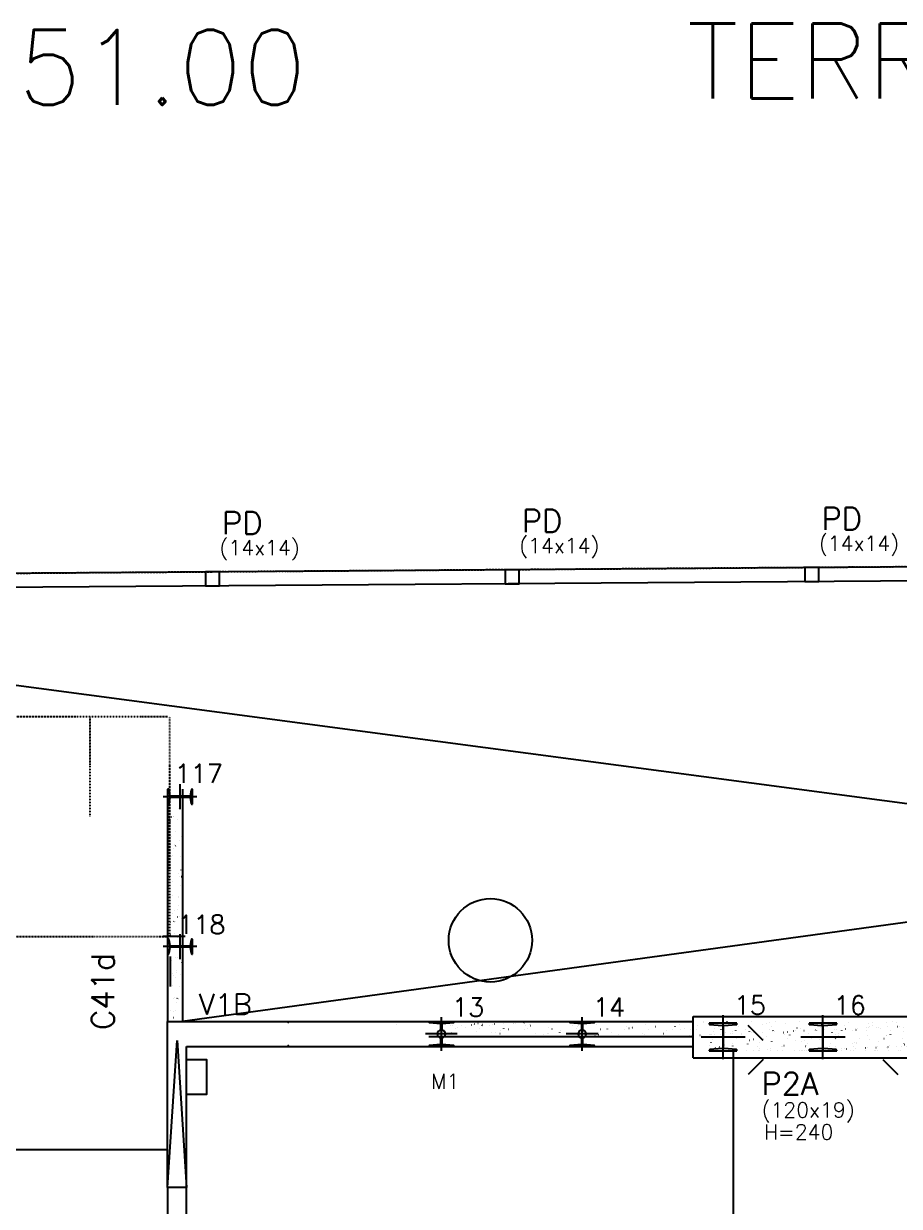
# Model space of a CAD drawing. Extents: x -40810 to 33675, y -2018 to 21213.
# Drawn here: x -5429 to -4552, y 12571 to 13755 of the extents above; entities that cross this region are included whole.
import ezdxf

# ---------------------------------------------------------------- set-up
doc = ezdxf.new("R2010")
doc.units = 0
doc.linetypes.add('ESTILO_TQS_0003', pattern=[1.5, 0.5, -0.4, 0.1, -0.5])
doc.layers.get('0').update_dxf_attribs({"color": 1, "lineweight": 9})
for name, color, linetype in [('1', 5, 'Continuous'), ('12', 3, 'Continuous'), ('19', 5, 'Continuous'), ('204', 7, 'ESTILO_TQS_0003'), ('24', 5, 'ESTILO_TQS_0003'), ('242', 3, 'Continuous'), ('3', 2, 'Continuous'), ('32', 4, 'Continuous'), ('4', 2, 'Continuous'), ('42', 7, 'Continuous'), ('49', 20, 'Continuous'), ('51', 6, 'Continuous'), ('52', 21, 'Continuous'), ('6', 6, 'Continuous'), ('64', 43, 'Continuous'), ('8', 5, 'Continuous'), ('9', 3, 'Continuous'), ('STEPHANIE', 6, 'Continuous')]:
    doc.layers.add(name, color=color, linetype=linetype)
doc.styles.get("Standard").update_dxf_attribs({"font": 'romans.shx', "width": 0.8})

# ---------------------------------------------------------------- blocks, each defined once
blk = doc.blocks.new('_H9EFD498501-006')
for p, q in [((2133.226661, 4541.264262), (2133.226661, 4541.264262)), ((2133.226661, 4541.264262), (2133.226661, 4541.264262)), ((2133.226661, 4541.264262), (2133.226661, 4541.264262)), ((2138.201181, 4536.128449), (2138.210971, 4536.202808)), ((2138.457224, 4542.42385), (2138.530447, 4542.440083)), ((2145.035389, 4534.877473), (2145.081046, 4534.936975)), ((2147.432387, 4538.001302), (2147.478044, 4538.060804)), ((2150.952494, 4542.944885), (2150.962283, 4543.019243)), ((2151.17627, 4542.880425), (2151.221927, 4542.939927)), ((2159.681438, 4534.238587), (2159.75466, 4534.25482)), ((2162.215808, 4538.458848), (2162.225597, 4538.533207)), ((2169.153206, 4534.682735), (2169.198863, 4534.742236)), ((2172.861434, 4537.160522), (2172.934656, 4537.176755)), ((2175.40823, 4542.83444), (2175.453887, 4542.893942)), ((2186.127645, 4540.008485), (2186.137435, 4540.082843)), ((2190.068651, 4540.97527), (2190.141873, 4540.991503)), ((2193.385166, 4534.63675), (2193.430823, 4534.696251)), ((2193.729761, 4541.786919), (2193.802984, 4541.803151)), ((2195.782164, 4537.760578), (2195.827821, 4537.82008)), ((2197.214749, 4534.183998), (2197.224538, 4534.258356)), ((2199.526047, 4542.639701), (2199.571704, 4542.699203)), ((2209.966061, 4541.000433), (2209.975851, 4541.074792)), ((2217.502982, 4534.442011), (2217.54864, 4534.501512)), ((2221.229375, 4536.514397), (2221.239165, 4536.588755)), ((2223.758006, 4542.593716), (2223.803663, 4542.653218)), ((2224.472861, 4535.711942), (2224.546083, 4535.728175)), ((2238.122461, 4534.494045), (2238.19739, 4534.497316)), ((2239.995676, 4534.575831), (2240.070605, 4534.579102)), ((2241.680078, 4539.52669), (2241.7533, 4539.542923)), ((2241.734942, 4534.396026), (2241.780599, 4534.455527)), ((2244.13194, 4537.519855), (2244.177597, 4537.579356)), ((2245.141213, 4538.064033), (2245.151002, 4538.138392)), ((2245.341188, 4540.338339), (2245.41441, 4540.354572)), ((2247.875823, 4542.398978), (2247.92148, 4542.458479)), ((2248.837253, 4534.961862), (2248.912182, 4534.965134)), ((2258.952616, 4535.403509), (2259.027545, 4535.40678)), ((2260.825832, 4535.485295), (2260.90076, 4535.488567)), ((2265.852759, 4534.201287), (2265.898416, 4534.260788)), ((2268.979629, 4539.055982), (2268.989418, 4539.13034)), ((2269.667409, 4535.871327), (2269.742337, 4535.874598)), ((2272.107783, 4542.352993), (2272.15344, 4542.412494)), ((2276.084288, 4534.263362), (2276.15751, 4534.279595)), ((2279.782772, 4536.312973), (2279.8577, 4536.316244)), ((2280.242943, 4534.569946), (2280.252732, 4534.644304)), ((2281.655987, 4536.394759), (2281.730916, 4536.398031)), ((2290.084719, 4534.155302), (2290.130376, 4534.214803)), ((2290.497564, 4536.780791), (2290.572493, 4536.784062)), ((2292.481717, 4537.279131), (2292.527374, 4537.338632)), ((2292.994255, 4541.386381), (2293.004045, 4541.460739)), ((2293.291505, 4538.07811), (2293.364727, 4538.094343)), ((2296.225599, 4542.158254), (2296.271257, 4542.217755)), ((2296.952615, 4538.889759), (2297.025837, 4538.905992)), ((2300.612927, 4537.222437), (2300.687856, 4537.225709)), ((2302.486143, 4537.304224), (2302.561071, 4537.307495)), ((2304.15478, 4536.119582), (2304.16457, 4536.19394)), ((2310.132611, 4541.811694), (2310.205834, 4541.827927)), ((2311.327719, 4537.690255), (2311.402648, 4537.693527)), ((2316.906093, 4542.936017), (2316.915882, 4543.010376)), ((2320.457559, 4542.112269), (2320.503216, 4542.17177)), ((2321.443083, 4538.131901), (2321.518011, 4538.135173)), ((2323.316298, 4538.213688), (2323.391227, 4538.216959)), ((2327.993196, 4537.111531), (2328.002986, 4537.185889)), ((2332.157875, 4538.599719), (2332.232803, 4538.602991)), ((2340.831493, 4537.038407), (2340.87715, 4537.097908)), ((2342.273238, 4539.041366), (2342.348167, 4539.044637)), ((2344.146454, 4539.123152), (2344.221382, 4539.126423)), ((2344.575376, 4541.91753), (2344.621033, 4541.977032)), ((2344.902932, 4536.629531), (2344.976154, 4536.645764)), ((2348.564042, 4537.441179), (2348.637264, 4537.457412)), ((2352.007823, 4539.44193), (2352.017612, 4539.516288)), ((2352.98803, 4539.509184), (2353.062959, 4539.512455)), ((2133.226661, 4529.914195), (2133.226661, 4529.914195)), ((2133.226661, 4529.914195), (2133.226661, 4529.914195)), ((2133.226661, 4529.914195), (2133.226661, 4529.914195)), ((2133.226661, 4528.373704), (2133.226661, 4528.373704)), ((2133.226661, 4528.373704), (2133.226661, 4528.373704)), ((2133.971684, 4529.946723), (2134.046613, 4529.949995)), ((2135.844899, 4530.02851), (2135.919828, 4530.031781)), ((2136.713183, 4524.825978), (2136.722972, 4524.900336)), ((2138.780365, 4526.725768), (2138.826023, 4526.785269)), ((2138.813111, 4529.61219), (2138.886333, 4529.628423)), ((2144.686476, 4530.414541), (2144.761405, 4530.417813)), ((2149.464495, 4531.642413), (2149.474285, 4531.716772)), ((2154.801839, 4530.856188), (2154.876768, 4530.859459)), ((2156.020328, 4533.426938), (2156.09355, 4533.443171)), ((2156.675055, 4530.937974), (2156.749983, 4530.941245)), ((2160.62502, 4526.375614), (2160.63481, 4526.449973)), ((2163.012325, 4526.679783), (2163.057982, 4526.739284)), ((2165.409323, 4529.803611), (2165.45498, 4529.863113)), ((2165.516631, 4531.324006), (2165.59156, 4531.327277)), ((2173.376333, 4533.192049), (2173.386122, 4533.266408)), ((2173.583432, 4524.430027), (2173.656654, 4524.44626)), ((2175.631995, 4531.765652), (2175.706923, 4531.768923)), ((2177.244542, 4525.241676), (2177.317764, 4525.257909)), ((2177.50521, 4531.847438), (2177.580139, 4531.85071)), ((2184.463436, 4527.367563), (2184.473226, 4527.441921)), ((2186.346787, 4532.23347), (2186.421716, 4532.236741)), ((2187.130142, 4526.485044), (2187.175799, 4526.544545)), ((2190.424538, 4528.16361), (2190.49776, 4528.179843)), ((2195.72675, 4522.881527), (2195.73654, 4522.955885)), ((2196.46215, 4532.675116), (2196.537079, 4532.678388)), ((2198.335366, 4532.756902), (2198.410294, 4532.760174)), ((2207.176942, 4533.142934), (2207.251871, 4533.146205)), ((2207.631755, 4531.978359), (2207.704977, 4531.994592)), ((2208.478063, 4529.697962), (2208.487852, 4529.77232)), ((2211.292865, 4532.790007), (2211.366087, 4532.80624)), ((2211.362102, 4526.439059), (2211.407759, 4526.49856)), ((2213.7591, 4529.562888), (2213.804757, 4529.622389)), ((2217.292306, 4533.58458), (2217.367234, 4533.587852)), ((2219.165521, 4533.666367), (2219.24045, 4533.669638)), ((2219.638587, 4524.431163), (2219.648377, 4524.505521)), ((2225.194859, 4522.981447), (2225.268081, 4522.99768)), ((2228.007098, 4534.052398), (2228.082026, 4534.05567)), ((2228.855969, 4523.793096), (2228.929191, 4523.809329)), ((2232.3899, 4531.247598), (2232.39969, 4531.321957)), ((2235.479918, 4526.24432), (2235.525575, 4526.303822)), ((2242.035965, 4526.715031), (2242.109187, 4526.731264)), ((2243.477004, 4525.423111), (2243.486793, 4525.49747)), ((2256.228316, 4532.239547), (2256.238106, 4532.313905)), ((2259.243182, 4530.529779), (2259.316404, 4530.546012)), ((2259.711878, 4526.198335), (2259.757535, 4526.257837)), ((2262.108876, 4529.322164), (2262.154533, 4529.381665)), ((2262.904292, 4531.341427), (2262.977514, 4531.35766)), ((2267.49163, 4527.753511), (2267.50142, 4527.827869)), ((2278.652155, 4522.486712), (2278.661944, 4522.56107)), ((2280.467396, 4522.344516), (2280.540618, 4522.360749)), ((2283.829695, 4526.003596), (2283.875352, 4526.063098)), ((2291.403467, 4529.303147), (2291.413257, 4529.377505)), ((2293.647392, 4525.266451), (2293.720614, 4525.282684)), ((2302.490571, 4523.47866), (2302.500361, 4523.553019)), ((2308.061654, 4525.957611), (2308.107312, 4526.017113)), ((2310.458653, 4529.08144), (2310.50431, 4529.140942)), ((2310.854609, 4529.081199), (2310.927831, 4529.097432)), ((2314.202535, 4533.960563), (2314.248192, 4534.020065)), ((2314.515719, 4529.892848), (2314.588941, 4529.909081)), ((2315.241884, 4530.295095), (2315.251673, 4530.369454)), ((2326.505198, 4525.809059), (2326.514987, 4525.883418)), ((2327.695715, 4532.814782), (2327.768937, 4532.831015)), ((2332.179471, 4525.762873), (2332.225128, 4525.822374)), ((2338.434495, 4533.914578), (2338.480152, 4533.97408)), ((2339.25651, 4532.625495), (2339.2663, 4532.699853)), ((2345.258819, 4523.817871), (2345.332041, 4523.834104)), ((2350.417035, 4527.358696), (2350.426824, 4527.433054)), ((2356.411431, 4525.716888), (2356.457088, 4525.776389)), ((2358.808429, 4528.840716), (2358.854086, 4528.900218)), ((2133.226661, 4519.488039), (2133.226661, 4519.488039)), ((2133.226661, 4519.488039), (2133.226661, 4519.488039)), ((2133.226661, 4519.488039), (2133.226661, 4519.488039)), ((2133.226661, 4515.483146), (2133.226661, 4515.483146)), ((2133.226661, 4515.483146), (2133.226661, 4515.483146)), ((2133.226661, 4515.483146), (2133.226661, 4515.483146)), ((2135.036483, 4521.846645), (2135.08214, 4521.906146)), ((2135.253919, 4513.741768), (2135.253919, 4513.741768)), ((2135.253919, 4513.741768), (2135.253919, 4513.741768)), ((2135.253919, 4513.741768), (2135.253919, 4513.741768)), ((2139.535109, 4516.881696), (2139.608331, 4516.897929)), ((2143.196219, 4517.693344), (2143.269441, 4517.709577)), ((2147.107831, 4513.741768), (2147.107831, 4513.741768)), ((2147.107831, 4513.741768), (2147.107831, 4513.741768)), ((2147.873707, 4519.559179), (2147.883497, 4519.633537)), ((2153.084637, 4513.741768), (2153.084637, 4513.741768)), ((2156.376215, 4520.615279), (2156.449437, 4520.631512)), ((2156.757301, 4518.528077), (2156.802958, 4518.587579)), ((2158.961743, 4513.741768), (2158.970601, 4513.809051)), ((2158.961743, 4513.741768), (2158.961743, 4513.741768)), ((2170.815655, 4513.741768), (2170.815655, 4513.741768)), ((2171.712124, 4520.551127), (2171.721913, 4520.625486)), ((2177.351882, 4513.741768), (2177.351882, 4513.741768)), ((2177.351882, 4513.741768), (2177.351882, 4513.741768)), ((2180.989261, 4518.482092), (2181.034918, 4518.541594)), ((2182.669566, 4513.741768), (2182.669566, 4513.741768)), ((2182.669566, 4513.741768), (2182.669566, 4513.741768)), ((2182.669566, 4513.741768), (2182.669566, 4513.741768)), ((2182.975438, 4516.065091), (2182.985227, 4516.13945)), ((2183.386259, 4521.605921), (2183.431916, 4521.665422)), ((2183.517359, 4513.741768), (2183.517359, 4513.741768)), ((2183.517359, 4513.741768), (2183.517359, 4513.741768)), ((2183.517359, 4513.741768), (2183.517359, 4513.741768)), ((2191.146535, 4515.433116), (2191.219758, 4515.449349)), ((2194.523478, 4513.741768), (2194.523478, 4513.741768)), ((2194.523478, 4513.741768), (2194.523478, 4513.741768)), ((2194.523478, 4513.741768), (2194.523478, 4513.741768)), ((2194.807645, 4516.244764), (2194.880868, 4516.260997)), ((2201.619128, 4513.741768), (2201.619128, 4513.741768)), ((2205.107078, 4518.287353), (2205.152735, 4518.346855)), ((2206.37739, 4513.741768), (2206.37739, 4513.741768)), ((2206.37739, 4513.741768), (2206.37739, 4513.741768)), ((2206.887275, 4517.614728), (2206.897064, 4517.689086)), ((2207.987642, 4519.166699), (2208.060864, 4519.182932)), ((2218.231302, 4513.741768), (2218.231302, 4513.741768)), ((2218.231302, 4513.741768), (2218.231302, 4513.741768)), ((2223.277576, 4513.741768), (2223.277576, 4513.741768)), ((2223.277576, 4513.741768), (2223.277576, 4513.741768)), ((2223.277576, 4513.741768), (2223.277576, 4513.741768)), ((2225.886373, 4513.741768), (2225.886373, 4513.741768)), ((2225.886373, 4513.741768), (2225.886373, 4513.741768)), ((2226.834645, 4513.897073), (2226.909573, 4513.900345)), ((2228.70786, 4513.978859), (2228.782789, 4513.982131)), ((2229.339037, 4518.241368), (2229.384695, 4518.30087)), ((2230.085214, 4513.741768), (2230.085214, 4513.741768)), ((2230.725691, 4518.606676), (2230.735481, 4518.681035)), ((2231.736036, 4521.365197), (2231.781693, 4521.424699)), ((2237.549437, 4514.364891), (2237.624366, 4514.368163)), ((2241.662908, 4513.741768), (2241.662908, 4513.741768)), ((2241.662908, 4513.741768), (2241.662908, 4513.741768)), ((2241.662908, 4513.741768), (2241.662908, 4513.741768)), ((2241.939126, 4513.741768), (2241.939126, 4513.741768)), ((2241.939126, 4513.741768), (2241.939126, 4513.741768)), ((2241.939126, 4513.741768), (2241.939126, 4513.741768)), ((2241.989005, 4514.12064), (2241.998795, 4514.194998)), ((2242.757962, 4513.984536), (2242.831185, 4514.000769)), ((2246.419072, 4514.796185), (2246.492295, 4514.812417)), ((2247.6648, 4514.806537), (2247.739729, 4514.809809)), ((2249.538016, 4514.888324), (2249.612944, 4514.891595)), ((2250.153618, 4513.741768), (2250.153618, 4513.741768)), ((2253.456854, 4518.04663), (2253.502511, 4518.106131)), ((2253.793038, 4513.741768), (2253.793038, 4513.741768)), ((2253.793038, 4513.741768), (2253.793038, 4513.741768)), ((2253.793038, 4513.741768), (2253.793038, 4513.741768)), ((2254.740318, 4520.937075), (2254.750107, 4521.011434)), ((2258.379592, 4515.274355), (2258.454521, 4515.277627)), ((2259.599069, 4517.718119), (2259.672291, 4517.734352)), ((2265.646949, 4513.741768), (2265.646949, 4513.741768)), ((2265.646949, 4513.741768), (2265.646949, 4513.741768)), ((2265.900842, 4515.670276), (2265.910632, 4515.744635)), ((2268.494956, 4515.716002), (2268.569884, 4515.719273)), ((2270.368171, 4515.797788), (2270.4431, 4515.801059)), ((2274.420863, 4513.741768), (2274.420863, 4513.741768)), ((2274.420863, 4513.741768), (2274.420863, 4513.741768)), ((2276.806286, 4521.532867), (2276.879508, 4521.5491)), ((2277.500861, 4513.741768), (2277.500861, 4513.741768)), ((2277.500861, 4513.741768), (2277.500861, 4513.741768)), ((2277.688814, 4518.000645), (2277.734471, 4518.060146)), ((2279.209748, 4516.18382), (2279.284676, 4516.187091)), ((2280.085812, 4521.124473), (2280.131469, 4521.183975)), ((2289.325111, 4516.625466), (2289.40004, 4516.628737)), ((2289.354773, 4513.741768), (2289.354773, 4513.741768)), ((2289.739259, 4516.662225), (2289.749048, 4516.736583)), ((2291.198326, 4516.707252), (2291.273255, 4516.710524)), ((2298.688108, 4513.741768), (2298.688108, 4513.741768)), ((2299.808456, 4513.741768), (2299.808456, 4513.741768)), ((2299.808456, 4513.741768), (2299.808456, 4513.741768)), ((2300.039903, 4517.093284), (2300.114832, 4517.096555)), ((2301.208685, 4513.741768), (2301.208685, 4513.741768)), ((2301.806631, 4517.805906), (2301.852288, 4517.865407)), ((2310.155266, 4517.53493), (2310.230195, 4517.538201)), ((2311.210495, 4516.269539), (2311.283718, 4516.285772)), ((2312.028482, 4517.616716), (2312.10341, 4517.619988)), ((2313.062597, 4513.741768), (2313.062597, 4513.741768)), ((2313.062597, 4513.741768), (2313.062597, 4513.741768)), ((2313.062597, 4513.741768), (2313.062597, 4513.741768)), ((2313.753885, 4518.992624), (2313.763675, 4519.066982)), ((2320.870059, 4518.002748), (2320.944987, 4518.006019)), ((2322.955353, 4513.741768), (2322.955353, 4513.741768)), ((2322.955353, 4513.741768), (2322.955353, 4513.741768)), ((2324.916509, 4513.741768), (2324.924199, 4513.800183)), ((2324.916509, 4513.741768), (2324.916509, 4513.741768)), ((2324.916509, 4513.741768), (2324.916509, 4513.741768)), ((2326.03859, 4517.759921), (2326.084247, 4517.819422)), ((2328.417713, 4520.084288), (2328.490935, 4520.100521)), ((2328.435588, 4520.88375), (2328.481246, 4520.943251)), ((2330.985422, 4518.444394), (2331.06035, 4518.447666)), ((2332.078823, 4520.895936), (2332.152045, 4520.912169)), ((2332.858637, 4518.526181), (2332.933566, 4518.529452)), ((2336.770421, 4513.741768), (2336.770421, 4513.741768)), ((2336.770421, 4513.741768), (2336.770421, 4513.741768)), ((2337.665722, 4520.54226), (2337.675512, 4520.616619)), ((2341.700214, 4518.912212), (2341.775143, 4518.915484)), ((2347.222599, 4513.741768), (2347.222599, 4513.741768)), ((2348.624332, 4513.741768), (2348.624332, 4513.741768)), ((2348.752826, 4514.717774), (2348.762615, 4514.792132)), ((2350.156407, 4517.565182), (2350.202064, 4517.624684)), ((2351.815577, 4519.353858), (2351.890506, 4519.35713)), ((2353.688793, 4519.435645), (2353.763721, 4519.438916)), ((2357.954004, 4513.741768), (2357.954004, 4513.741768)), ((2357.954004, 4513.741768), (2357.954004, 4513.741768)), ((2360.478244, 4513.741768), (2360.478244, 4513.741768))]:
    blk.add_line(p, q)
blk = doc.blocks.new('_H285E6FE298-000')
for p, q in [((1865.393523, 4538.324482), (1865.393523, 4538.324482)), ((1865.393523, 4538.324482), (1865.393523, 4538.324482)), ((1865.393523, 4538.324482), (1865.393523, 4538.324482)), ((1865.393523, 4534.85475), (1865.393523, 4534.85475)), ((1865.393523, 4534.85475), (1865.393523, 4534.85475)), ((1865.557183, 4536.097871), (1865.566972, 4536.172229)), ((1874.46748, 4538.72066), (1874.542408, 4538.723931)), ((1876.340695, 4538.802446), (1876.415624, 4538.805718)), ((1878.308495, 4542.914306), (1878.318285, 4542.988664)), ((1879.054547, 4536.127077), (1879.100204, 4536.186579)), ((1880.755976, 4536.855089), (1880.829198, 4536.871322)), ((1885.182272, 4539.188478), (1885.2572, 4539.191749)), ((1889.395599, 4537.089819), (1889.405389, 4537.164178)), ((1895.297635, 4539.630124), (1895.372564, 4539.633395)), ((1897.17085, 4539.71191), (1897.245779, 4539.715182)), ((1897.963193, 4540.669837), (1898.036415, 4540.68607)), ((1901.624303, 4541.481486), (1901.697526, 4541.497719)), ((1903.286507, 4536.081092), (1903.332164, 4536.140594)), ((1905.683505, 4539.204921), (1905.729162, 4539.264422)), ((1906.012427, 4540.097942), (1906.087356, 4540.101213)), ((1913.410226, 4539.420218), (1913.420015, 4539.494577)), ((1916.12779, 4540.539588), (1916.202719, 4540.54286)), ((1918.001006, 4540.621375), (1918.075935, 4540.624646)), ((1924.57075, 4534.153419), (1924.58054, 4534.227778)), ((1926.842583, 4541.007406), (1926.917511, 4541.010678)), ((1927.404324, 4535.886353), (1927.449981, 4535.945855)), ((1932.367403, 4535.406509), (1932.440625, 4535.422742)), ((1936.957946, 4541.449052), (1937.032875, 4541.452324)), ((1937.322063, 4540.969855), (1937.331852, 4541.044213)), ((1938.831161, 4541.530839), (1938.90609, 4541.53411)), ((1947.672738, 4541.91687), (1947.747667, 4541.920142)), ((1948.409167, 4535.145368), (1948.418956, 4535.219726)), ((1949.57462, 4539.221258), (1949.647842, 4539.237491)), ((1951.636283, 4535.840368), (1951.68194, 4535.89987)), ((1953.23573, 4540.032906), (1953.308952, 4540.049139)), ((1954.033281, 4538.964197), (1954.078939, 4539.023699)), ((1957.788101, 4542.358517), (1957.86303, 4542.361788)), ((1959.661317, 4542.440303), (1959.736245, 4542.443575)), ((1961.160479, 4541.961803), (1961.170269, 4542.036162)), ((1966.415726, 4542.954841), (1966.488949, 4542.971074)), ((1968.502894, 4542.826335), (1968.577822, 4542.829606)), ((1972.423793, 4537.475767), (1972.433583, 4537.550125)), ((1975.7541, 4535.64563), (1975.799757, 4535.705131)), ((1996.33563, 4539.025403), (1996.34542, 4539.099762)), ((1999.98606, 4535.599645), (2000.031717, 4535.659146)), ((2001.186047, 4537.772678), (2001.259269, 4537.788911)), ((2002.383058, 4538.723473), (2002.428715, 4538.782975)), ((2004.847157, 4538.584326), (2004.920379, 4538.600559)), ((2018.027153, 4541.506261), (2018.100376, 4541.522494)), ((2020.174047, 4540.017352), (2020.183836, 4540.09171)), ((2024.103877, 4535.404906), (2024.149534, 4535.464407)), ((2031.437361, 4535.531316), (2031.44715, 4535.605674)), ((2044.188673, 4542.347751), (2044.198463, 4542.422109)), ((2048.335836, 4535.358921), (2048.381493, 4535.418422)), ((2050.732834, 4538.48275), (2050.778491, 4538.542251)), ((2052.797474, 4536.324098), (2052.870696, 4536.340331)), ((2055.349198, 4537.080952), (2055.358987, 4537.15531)), ((2056.458584, 4537.135747), (2056.531806, 4537.15198)), ((2069.63858, 4540.057681), (2069.711802, 4540.073914)), ((2072.453653, 4535.164182), (2072.49931, 4535.223684)), ((2079.187614, 4538.072901), (2079.197403, 4538.147259)), ((2096.685613, 4535.118197), (2096.73127, 4535.177699)), ((2099.082611, 4538.242026), (2099.128268, 4538.301527)), ((2103.202241, 4540.4033), (2103.21203, 4540.477658)), ((2104.408901, 4534.875518), (2104.482123, 4534.891751)), ((2108.070011, 4535.687167), (2108.143233, 4535.7034)), ((2114.362765, 4535.136501), (2114.372555, 4535.210859)), ((2120.80343, 4534.923458), (2120.849087, 4534.98296)), ((2121.250007, 4538.609102), (2121.323229, 4538.625335)), ((2127.058453, 4543.075164), (2127.06659, 4543.085768)), ((2127.114078, 4541.952936), (2127.123867, 4542.027294)), ((2138.201181, 4536.128449), (2138.210971, 4536.202808)), ((2138.457224, 4542.42385), (2138.530447, 4542.440083)), ((1865.393523, 4533.449315), (1865.393523, 4533.449315)), ((1867.57598, 4533.933154), (1867.649202, 4533.949387)), ((1872.884234, 4528.085768), (1872.884234, 4528.085768)), ((1872.884234, 4528.085768), (1872.884234, 4528.085768)), ((1872.913666, 4528.124125), (1872.959323, 4528.183627)), ((1875.310664, 4531.247954), (1875.356322, 4531.307456)), ((1876.356281, 4528.085768), (1876.356281, 4528.085768)), ((1876.644287, 4530.273384), (1876.654076, 4530.347742)), ((1888.210193, 4528.085768), (1888.210193, 4528.085768)), ((1897.151479, 4528.085768), (1897.151479, 4528.085768)), ((1897.151479, 4528.085768), (1897.151479, 4528.085768)), ((1899.345672, 4528.085768), (1899.345672, 4528.085768)), ((1899.345672, 4528.085768), (1899.345672, 4528.085768)), ((1899.345672, 4528.085768), (1899.345672, 4528.085768)), ((1900.064105, 4528.085768), (1900.064105, 4528.085768)), ((1900.064105, 4528.085768), (1900.064105, 4528.085768)), ((1900.064105, 4528.085768), (1900.064105, 4528.085768)), ((1900.658913, 4532.603783), (1900.668703, 4532.678141)), ((1911.918017, 4528.085768), (1911.918017, 4528.085768)), ((1911.918017, 4528.085768), (1911.918017, 4528.085768)), ((1911.918017, 4528.085768), (1911.918017, 4528.085768)), ((1915.526297, 4531.672926), (1915.599519, 4531.689159)), ((1919.187407, 4532.484575), (1919.260629, 4532.500808)), ((1921.418724, 4528.085768), (1921.418724, 4528.085768)), ((1921.418724, 4528.085768), (1921.418724, 4528.085768)), ((1921.418724, 4528.085768), (1921.418724, 4528.085768)), ((1923.660441, 4531.00723), (1923.706098, 4531.066732)), ((1923.771929, 4528.085768), (1923.771929, 4528.085768)), ((1923.771929, 4528.085768), (1923.771929, 4528.085768)), ((1935.625841, 4528.085768), (1935.625841, 4528.085768)), ((1935.657854, 4528.328933), (1935.667643, 4528.403291)), ((1945.685969, 4528.085768), (1945.685969, 4528.085768)), ((1945.685969, 4528.085768), (1945.685969, 4528.085768)), ((1947.479753, 4528.085768), (1947.479753, 4528.085768)), ((1957.49122, 4528.085768), (1957.49122, 4528.085768)), ((1957.49122, 4528.085768), (1957.49122, 4528.085768)), ((1957.49122, 4528.085768), (1957.49122, 4528.085768)), ((1959.333664, 4528.085768), (1959.333664, 4528.085768)), ((1959.333664, 4528.085768), (1959.333664, 4528.085768)), ((1959.333664, 4528.085768), (1959.333664, 4528.085768)), ((1959.672481, 4530.659332), (1959.68227, 4530.73369)), ((1967.137724, 4530.224346), (1967.210946, 4530.240579)), ((1969.953214, 4528.085768), (1969.953214, 4528.085768)), ((1969.953214, 4528.085768), (1969.953214, 4528.085768)), ((1969.953214, 4528.085768), (1969.953214, 4528.085768)), ((1970.798834, 4531.035995), (1970.872056, 4531.052228)), ((1971.187576, 4528.085768), (1971.187576, 4528.085768)), ((1971.187576, 4528.085768), (1971.187576, 4528.085768)), ((1971.187576, 4528.085768), (1971.187576, 4528.085768)), ((1972.010217, 4530.766507), (1972.055874, 4530.826008)), ((1983.041488, 4528.085768), (1983.041488, 4528.085768)), ((1983.041488, 4528.085768), (1983.041488, 4528.085768)), ((1983.584318, 4532.208968), (1983.594107, 4532.283326)), ((1983.97883, 4533.95793), (1984.052052, 4533.974163)), ((1994.220459, 4528.085768), (1994.220459, 4528.085768)), ((1994.220459, 4528.085768), (1994.220459, 4528.085768)), ((1994.8954, 4528.085768), (1994.8954, 4528.085768)), ((1994.8954, 4528.085768), (1994.8954, 4528.085768)), ((2006.749312, 4528.085768), (2006.749312, 4528.085768)), ((2007.422734, 4533.200917), (2007.432523, 4533.275275)), ((2015.636768, 4528.085768), (2015.636768, 4528.085768)), ((2015.636768, 4528.085768), (2015.636768, 4528.085768)), ((2015.636768, 4528.085768), (2015.636768, 4528.085768)), ((2018.487705, 4528.085768), (2018.487705, 4528.085768)), ((2018.487705, 4528.085768), (2018.487705, 4528.085768)), ((2018.487705, 4528.085768), (2018.487705, 4528.085768)), ((2018.603224, 4528.085768), (2018.603224, 4528.085768)), ((2018.603224, 4528.085768), (2018.603224, 4528.085768)), ((2018.603224, 4528.085768), (2018.603224, 4528.085768)), ((2018.686048, 4528.71488), (2018.695837, 4528.789239)), ((2018.749151, 4528.775766), (2018.822373, 4528.791999)), ((2020.359994, 4530.525783), (2020.405651, 4530.585284)), ((2022.410261, 4529.587415), (2022.483483, 4529.603648)), ((2030.457136, 4528.085768), (2030.457136, 4528.085768)), ((2030.457136, 4528.085768), (2030.457136, 4528.085768)), ((2030.457136, 4528.085768), (2030.457136, 4528.085768)), ((2035.590257, 4532.50935), (2035.663479, 4532.525583)), ((2042.311047, 4528.085768), (2042.311047, 4528.085768)), ((2042.311047, 4528.085768), (2042.311047, 4528.085768)), ((2042.597885, 4530.264517), (2042.607675, 4530.338875)), ((2042.75495, 4528.085768), (2042.75495, 4528.085768)), ((2042.75495, 4528.085768), (2042.75495, 4528.085768)), ((2054.164959, 4528.085768), (2054.164959, 4528.085768)), ((2054.164959, 4528.085768), (2054.164959, 4528.085768)), ((2066.018871, 4528.085768), (2066.018871, 4528.085768)), ((2066.436301, 4531.256465), (2066.446091, 4531.330824)), ((2067.022195, 4528.085768), (2067.022195, 4528.085768)), ((2067.022195, 4528.085768), (2067.022195, 4528.085768)), ((2067.022195, 4528.085768), (2067.022195, 4528.085768)), ((2068.70977, 4530.285059), (2068.755427, 4530.344561)), ((2073.782316, 4528.085768), (2073.782316, 4528.085768)), ((2074.021688, 4528.138835), (2074.09491, 4528.155068)), ((2077.872783, 4528.085768), (2077.872783, 4528.085768)), ((2087.201684, 4531.06077), (2087.274906, 4531.077003)), ((2089.726695, 4528.085768), (2089.726695, 4528.085768)), ((2089.726695, 4528.085768), (2089.726695, 4528.085768)), ((2089.726695, 4528.085768), (2089.726695, 4528.085768)), ((2090.450928, 4533.586864), (2090.460717, 4533.661223)), ((2091.28944, 4528.085768), (2091.28944, 4528.085768)), ((2091.28944, 4528.085768), (2091.28944, 4528.085768)), ((2091.348796, 4528.085768), (2091.348796, 4528.085768)), ((2091.348796, 4528.085768), (2091.348796, 4528.085768)), ((2091.348796, 4528.085768), (2091.348796, 4528.085768)), ((2092.311373, 4528.127795), (2092.386302, 4528.131066)), ((2094.184588, 4528.209581), (2094.259517, 4528.212853)), ((2101.580607, 4528.085768), (2101.580607, 4528.085768)), ((2101.580607, 4528.085768), (2101.580607, 4528.085768)), ((2101.611453, 4528.320065), (2101.621242, 4528.394424)), ((2103.026165, 4528.595613), (2103.101094, 4528.598884)), ((2113.141528, 4529.037259), (2113.216457, 4529.040531)), ((2113.434519, 4528.085768), (2113.434519, 4528.085768)), ((2113.434519, 4528.085768), (2113.434519, 4528.085768)), ((2115.014744, 4529.119045), (2115.089673, 4529.122317)), ((2115.556685, 4528.085768), (2115.556685, 4528.085768)), ((2115.556685, 4528.085768), (2115.556685, 4528.085768)), ((2115.556685, 4528.085768), (2115.556685, 4528.085768)), ((2117.059547, 4530.044335), (2117.105204, 4530.103837)), ((2123.856321, 4529.505077), (2123.931249, 4529.508349)), ((2125.28843, 4528.085768), (2125.28843, 4528.085768)), ((2125.449869, 4529.312014), (2125.459658, 4529.386372)), ((2131.927865, 4528.085768), (2131.927865, 4528.085768)), ((2131.927865, 4528.085768), (2131.927865, 4528.085768)), ((2133.971684, 4529.946723), (2134.046613, 4529.949995)), ((2137.797731, 4533.06394), (2137.797731, 4533.06394))]:
    blk.add_line(p, q)
blk = doc.blocks.new('_HD9AC76DE2E-005')
for p, q in [((1598.880956, 4767.937908), (1598.880956, 4767.937908)), ((1598.880956, 4767.937908), (1598.880956, 4767.937908)), ((1598.880956, 4761.475815), (1598.880956, 4761.475815)), ((1598.880956, 4761.475815), (1598.880956, 4761.475815)), ((1598.947319, 4761.979893), (1598.957108, 4762.054251)), ((1613.705341, 4759.579672), (1613.750998, 4759.639173)), ((1613.719882, 4761.246881), (1613.793104, 4761.263114)), ((1598.880956, 4757.957171), (1598.880956, 4757.957171)), ((1598.880956, 4757.957171), (1598.880956, 4757.957171)), ((1598.880956, 4757.957171), (1598.880956, 4757.957171)), ((1598.880956, 4747.833774), (1598.880956, 4747.833774)), ((1598.880956, 4747.833774), (1598.880956, 4747.833774)), ((1598.880956, 4747.833774), (1598.880956, 4747.833774)), ((1602.860505, 4748.007525), (1602.935434, 4748.010796)), ((1604.733721, 4748.089311), (1604.808649, 4748.092582)), ((1605.053319, 4748.304137), (1605.098976, 4748.363639)), ((1610.034422, 4756.155406), (1610.044212, 4756.229765)), ((1611.308343, 4756.455843), (1611.354, 4756.515344)), ((1613.575297, 4748.475343), (1613.650226, 4748.478614)), ((1598.880956, 4745.066613), (1598.880956, 4745.066613)), ((1598.880956, 4740.260157), (1598.880956, 4740.260157)), ((1598.880956, 4740.260157), (1598.880956, 4740.260157)), ((1598.912438, 4740.301185), (1598.958095, 4740.360687)), ((1600.895772, 4745.513287), (1600.968994, 4745.52952)), ((1601.309436, 4743.425014), (1601.355093, 4743.484516)), ((1608.546424, 4744.852935), (1608.556213, 4744.927293)), ((1598.880956, 4732.176055), (1598.880956, 4732.176055)), ((1598.880956, 4732.176055), (1598.880956, 4732.176055)), ((1598.880956, 4732.176055), (1598.880956, 4732.176055)), ((1598.880956, 4727.729639), (1598.880956, 4727.729639)), ((1598.880956, 4727.729639), (1598.880956, 4727.729639)), ((1602.287481, 4727.878371), (1602.36241, 4727.881643)), ((1606.955636, 4732.769701), (1606.965425, 4732.844059)), ((1610.63435, 4723.951789), (1610.680007, 4724.011291)), ((1612.402844, 4728.320018), (1612.477773, 4728.323289)), ((1598.880956, 4719.285498), (1598.880956, 4719.285498)), ((1601.973656, 4719.971133), (1602.046878, 4719.987366)), ((1604.493469, 4715.948837), (1604.539126, 4716.008339)), ((1605.291427, 4720.128779), (1605.301216, 4720.203137)), ((1606.890467, 4719.072666), (1606.936125, 4719.132168)), ((1598.880956, 4708.634467), (1598.880956, 4708.634467)), ((1598.880956, 4708.634467), (1598.880956, 4708.634467)), ((1598.880956, 4707.625504), (1598.880956, 4707.625504)), ((1598.880956, 4707.625504), (1598.880956, 4707.625504)), ((1598.880956, 4707.625504), (1598.880956, 4707.625504)), ((1598.880956, 4706.39494), (1598.880956, 4706.39494)), ((1598.880956, 4706.39494), (1598.880956, 4706.39494)), ((1598.880956, 4706.39494), (1598.880956, 4706.39494)), ((1601.115028, 4707.723046), (1601.189957, 4707.726318)), ((1602.988244, 4707.804833), (1603.063172, 4707.808104)), ((1603.803428, 4708.826307), (1603.813218, 4708.900666)), ((1611.82982, 4708.190864), (1611.904749, 4708.194136)), ((1598.880956, 4693.504382), (1598.880956, 4693.504382)), ((1598.880956, 4693.504382), (1598.880956, 4693.504382)), ((1598.880956, 4693.504382), (1598.880956, 4693.504382)), ((1599.39043, 4693.61733), (1599.463653, 4693.633563)), ((1602.21264, 4696.743073), (1602.22243, 4696.817431)), ((1603.05154, 4694.428979), (1603.124763, 4694.445212)), ((1610.074501, 4691.596489), (1610.120158, 4691.655991)), ((1610.657367, 4688.035539), (1610.732296, 4688.03881)), ((1612.471499, 4694.720318), (1612.517156, 4694.77982)), ((1612.530583, 4688.117325), (1612.605511, 4688.120597)), ((1613.299744, 4690.918586), (1613.309534, 4690.992945)), ((1598.880956, 4687.52137), (1598.880956, 4687.52137)), ((1598.880956, 4687.52137), (1598.880956, 4687.52137)), ((1598.880956, 4680.613825), (1598.880956, 4680.613825)), ((1598.880956, 4680.613825), (1598.880956, 4680.613825)), ((1598.880956, 4677.008778), (1598.880956, 4677.008778)), ((1598.880956, 4677.008778), (1598.880956, 4677.008778)), ((1598.880956, 4677.008778), (1598.880956, 4677.008778)), ((1599.746317, 4680.805671), (1599.819539, 4680.821904)), ((1600.075594, 4678.565661), (1600.121251, 4678.625162)), ((1600.542004, 4687.593893), (1600.616933, 4687.597164)), ((1600.548431, 4684.102151), (1600.558221, 4684.176509)), ((1603.819477, 4683.444784), (1603.865134, 4683.504285)), ((1611.811745, 4679.616115), (1611.821535, 4679.690473)), ((1598.880956, 4671.436415), (1598.880956, 4671.436415)), ((1598.880956, 4671.436415), (1598.880956, 4671.436415)), ((1598.880956, 4671.436415), (1598.880956, 4671.436415)), ((1598.880956, 4667.723267), (1598.880956, 4667.723267)), ((1598.880956, 4667.723267), (1598.880956, 4667.723267)), ((1598.880956, 4667.723267), (1598.880956, 4667.723267)), ((1598.880956, 4667.417235), (1598.880956, 4667.417235)), ((1598.880956, 4667.417235), (1598.880956, 4667.417235)), ((1598.880956, 4667.417235), (1598.880956, 4667.417235)), ((1599.060433, 4672.79968), (1599.070222, 4672.874038)), ((1599.369551, 4667.438568), (1599.44448, 4667.441839)), ((1600.468315, 4668.075176), (1600.541537, 4668.091409)), ((1601.242767, 4667.520354), (1601.317695, 4667.523625)), ((1604.129425, 4668.886825), (1604.202647, 4668.903057)), ((1610.084343, 4667.906386), (1610.159272, 4667.909657)), ((1610.220957, 4667.532881), (1610.230747, 4667.607239)), ((1598.880956, 4654.832709), (1598.880956, 4654.832709)), ((1598.880956, 4654.832709), (1598.880956, 4654.832709)), ((1600.824201, 4655.263516), (1600.897423, 4655.279749)), ((1605.656626, 4654.213313), (1605.702283, 4654.272814)), ((1608.556749, 4654.891959), (1608.566538, 4654.966317)), ((1609.400508, 4659.092436), (1609.446165, 4659.151937)), ((1598.880956, 4647.3131), (1598.880956, 4647.3131)), ((1598.880956, 4647.3131), (1598.880956, 4647.3131)), ((1598.880956, 4647.3131), (1598.880956, 4647.3131)), ((1598.880956, 4645.383088), (1598.880956, 4645.383088)), ((1598.880956, 4645.383088), (1598.880956, 4645.383088)), ((1598.880956, 4641.942152), (1598.880956, 4641.942152)), ((1598.880956, 4641.942152), (1598.880956, 4641.942152)), ((1598.880956, 4641.942152), (1598.880956, 4641.942152)), ((1601.546199, 4642.533022), (1601.619421, 4642.549255)), ((1603.259627, 4651.089484), (1603.305285, 4651.148986)), ((1605.207309, 4643.34467), (1605.280531, 4643.360903)), ((1607.06875, 4643.589487), (1607.078539, 4643.663846)), ((1608.91189, 4647.75106), (1608.986819, 4647.754332)), ((1610.785106, 4647.832847), (1610.860034, 4647.836118)), ((1598.880956, 4629.051594), (1598.880956, 4629.051594)), ((1598.880956, 4629.051594), (1598.880956, 4629.051594)), ((1601.902085, 4629.721362), (1601.975307, 4629.737595)), ((1605.477962, 4631.506253), (1605.487751, 4631.580611)), ((1611.237657, 4629.860965), (1611.283314, 4629.920466)), ((1598.880956, 4627.208966), (1598.880956, 4627.208966)), ((1599.497289, 4627.235875), (1599.572218, 4627.239147)), ((1602.585635, 4618.58543), (1602.631292, 4618.644932)), ((1602.624083, 4616.990868), (1602.697305, 4617.007101)), ((1603.813753, 4618.865331), (1603.823542, 4618.939689)), ((1606.285193, 4617.802516), (1606.358415, 4617.818749)), ((1608.338866, 4627.621907), (1608.413795, 4627.625178)), ((1608.840659, 4626.737136), (1608.886316, 4626.796638)), ((1598.880956, 4616.161036), (1598.880956, 4616.161036)), ((1598.880956, 4616.161036), (1598.880956, 4616.161036)), ((1598.880956, 4616.161036), (1598.880956, 4616.161036)), ((1598.880956, 4613.757398), (1598.887409, 4613.765809)), ((1598.880956, 4607.104831), (1598.880956, 4607.104831)), ((1598.880956, 4607.104831), (1598.880956, 4607.104831)), ((1598.880956, 4607.104831), (1598.880956, 4607.104831)), ((1602.325754, 4607.56286), (1602.335544, 4607.637218)), ((1607.166413, 4607.466582), (1607.241342, 4607.469853)), ((1609.039629, 4607.548368), (1609.114557, 4607.55164)), ((1598.880956, 4603.270479), (1598.880956, 4603.270479)), ((1598.880956, 4603.270479), (1598.880956, 4603.270479)), ((1600.734966, 4595.479625), (1600.744756, 4595.553984)), ((1602.979969, 4604.179208), (1603.053192, 4604.195441)), ((1608.166666, 4594.233083), (1608.212323, 4594.292584)), ((1613.486279, 4602.296061), (1613.496069, 4602.370419)), ((1598.880956, 4590.379921), (1598.880956, 4590.379921)), ((1598.880956, 4590.379921), (1598.880956, 4590.379921)), ((1598.880956, 4590.379921), (1598.880956, 4590.379921)), ((1598.880956, 4587.000696), (1598.880956, 4587.000696)), ((1598.880956, 4587.000696), (1598.880956, 4587.000696)), ((1598.880956, 4582.131709), (1598.880956, 4582.131709)), ((1598.880956, 4582.131709), (1598.880956, 4582.131709)), ((1599.070758, 4582.838703), (1599.080547, 4582.913062)), ((1602.025785, 4586.230131), (1602.071443, 4586.289632)), ((1603.701967, 4591.448713), (1603.775189, 4591.464946)), ((1604.422784, 4589.353959), (1604.468441, 4589.413461)), ((1606.593389, 4587.337428), (1606.668318, 4587.3407)), ((1607.363077, 4592.260362), (1607.436299, 4592.276595)), ((1611.82207, 4589.655139), (1611.83186, 4589.729497)), ((1598.880956, 4581.397015), (1598.880956, 4581.397015)), ((1598.880956, 4577.489363), (1598.880956, 4577.489363)), ((1598.880956, 4577.489363), (1598.880956, 4577.489363)), ((1604.057854, 4578.637054), (1604.131076, 4578.653287)), ((1610.334072, 4578.352667), (1610.343861, 4578.427026)), ((1613.747698, 4569.880735), (1613.793355, 4569.940236)), ((1598.880956, 4566.896562), (1598.880956, 4566.896562)), ((1598.880956, 4566.896562), (1598.880956, 4566.896562)), ((1598.880956, 4566.896562), (1598.880956, 4566.896562)), ((1598.880956, 4564.598805), (1598.880956, 4564.598805)), ((1598.880956, 4564.598805), (1598.880956, 4564.598805)), ((1598.880956, 4564.598805), (1598.880956, 4564.598805)), ((1604.779851, 4565.906559), (1604.853073, 4565.922792)), ((1605.420936, 4567.182103), (1605.495865, 4567.185375)), ((1607.294152, 4567.26389), (1607.36908, 4567.267161)), ((1607.606817, 4561.877783), (1607.652474, 4561.937284)), ((1608.440961, 4566.718208), (1608.514183, 4566.734441)), ((1608.743284, 4566.269433), (1608.753073, 4566.343791)), ((1610.003815, 4565.001612), (1610.049472, 4565.061113)), ((1598.880956, 4551.708248), (1598.880956, 4551.708248)), ((1598.880956, 4551.708248), (1598.880956, 4551.708248)), ((1598.880956, 4550.506019), (1598.880956, 4550.506019)), ((1598.880956, 4546.792427), (1598.880956, 4546.792427)), ((1598.880956, 4546.792427), (1598.880956, 4546.792427)), ((1601.351793, 4553.726077), (1601.39745, 4553.785579)), ((1604.847912, 4547.05295), (1604.922841, 4547.056221)), ((1605.135738, 4553.0949), (1605.20896, 4553.111133)), ((1607.079075, 4553.628511), (1607.088864, 4553.702869)), ((1605.691096, 4543.085768), (1605.691096, 4543.085768))]:
    blk.add_line(p, q)

msp = doc.modelspace()

# ---------------------------------------------------------------- linework, layer by layer
at = {"layer": '1'}
for p, q in [((-1895.191, 13230.18), (-6679.295, 13195.066)), ((-1895.089, 13216.181), (-6679.295, 13181.066)), ((-5284.753, 12589.613), (-5284.753, 12755.699)), ((-5284.753, 12755.699), (-5023.253, 12755.699)), ((-5265.753, 12589.613), (-5265.753, 12730.699)), ((-5265.753, 12730.699), (-4758.753, 12730.699)), ((-5490.753, 12627.613), (-5284.753, 12627.613))]:
    msp.add_line(p, q, dxfattribs=at)
msp.add_lwpolyline([(-4718.753, 12725.605), (-4718.753, 12369.613)], dxfattribs=at)
at = {"layer": '19'}
for p, q in [((-1910.186, 13215.862), (-5269.753, 12755.699)), ((-6132.808, 13185.077), (-2902.754, 12755.699)), ((-5284.874, 12627.703), (-5284.874, 12731.453))]:
    msp.add_line(p, q, dxfattribs=at)
at = {"layer": '204'}
for p, q in [((-5284.753, 13060.613), (-6149.185, 13060.613)), ((-5362.563, 13060.613), (-5362.563, 12960.613)), ((-5282.697, 12840.613), (-5282.697, 13060.613)), ((-5285.401, 12840.613), (-6134.185, 12840.613))]:
    msp.add_line(p, q, dxfattribs=at)
at = {"layer": '24'}
msp.add_line((-1895.191, 13230.18), (-6695.398, 13194.948), dxfattribs=at)
at = {"layer": '242'}
for p, q in [((-5055.417, 12752.699), (-5055.417, 12752.699)), ((-4627.753, 12739.199), (-4627.753, 12739.199)), ((-4628.753, 12727.113), (-4628.753, 12727.113))]:
    msp.add_line(p, q, dxfattribs=at)
at = {"layer": '3'}
msp.add_lwpolyline([(-5284.753, 12351.613), (-5265.753, 12351.613), (-5265.753, 12589.613), (-5284.753, 12589.613), (-5284.753, 12351.613)], dxfattribs=at)
at = {"layer": '32'}
for p, q in [((-4758.753, 12719.299), (-4758.753, 12760.699)), ((-4758.753, 12760.699), (-4498.753, 12760.699)), ((-4758.753, 12719.299), (-4498.753, 12719.299))]:
    msp.add_line(p, q, dxfattribs=at)
at = {"layer": '4'}
for points in [[(-5246.808, 13191.682), (-5232.808, 13191.682), (-5232.808, 13205.682), (-5246.808, 13205.682), (-5246.808, 13191.682)], [(-4946.808, 13193.877), (-4932.808, 13193.877), (-4932.808, 13207.877), (-4946.808, 13207.877), (-4946.808, 13193.877)], [(-4646.808, 13196.072), (-4632.808, 13196.072), (-4632.808, 13210.072), (-4646.808, 13210.072), (-4646.808, 13196.072)]]:
    msp.add_lwpolyline(points, dxfattribs=at)
at = {"layer": '42'}
msp.add_lwpolyline([(-5265.753, 12717.613), (-5245.753, 12717.613), (-5245.753, 12682.613), (-5265.753, 12682.613), (-5265.753, 12717.613)], dxfattribs=at)
at = {"layer": '49'}
for p, q in [((-5284.753, 12988.219), (-5284.753, 12755.699)), ((-5269.753, 12988.219), (-5269.753, 12755.699)), ((-5023.253, 12755.699), (-4758.753, 12755.699)), ((-5023.253, 12740.699), (-4758.753, 12740.699))]:
    msp.add_line(p, q, dxfattribs=at)
at = {"layer": '51'}
for p, q in [((-5283.998, 12988.219), (-5284.753, 12988.219)), ((-5284.753, 12988.219), (-5284.753, 12973.179)), ((-5282.325, 12981.575), (-5283.39, 12987.736)), ((-5272.253, 12968.19), (-5272.253, 12993.208)), ((-5261.115, 12987.736), (-5262.18, 12981.575)), ((-5259.753, 12988.219), (-5260.507, 12988.219)), ((-5259.753, 12973.179), (-5259.753, 12988.219)), ((-5255.404, 12980.699), (-5289.101, 12980.699)), ((-5283.39, 12973.662), (-5282.325, 12979.823)), ((-5281.718, 12980.306), (-5262.788, 12980.306)), ((-5262.788, 12981.093), (-5281.717, 12981.093)), ((-5262.18, 12979.823), (-5261.115, 12973.662)), ((-5284.753, 12973.179), (-5283.998, 12973.179)), ((-5260.507, 12973.179), (-5259.753, 12973.179)), ((-5283.998, 12838.219), (-5284.753, 12838.219)), ((-5284.753, 12838.219), (-5284.753, 12823.179)), ((-5282.325, 12831.575), (-5283.39, 12837.736)), ((-5272.253, 12818.19), (-5272.253, 12843.208)), ((-5261.115, 12837.736), (-5262.18, 12831.575)), ((-5259.753, 12838.219), (-5260.507, 12838.219)), ((-5259.753, 12823.179), (-5259.753, 12838.219)), ((-5255.404, 12830.699), (-5289.101, 12830.699)), ((-5284.753, 12823.179), (-5283.998, 12823.179)), ((-5283.39, 12823.662), (-5282.325, 12829.823)), ((-5281.718, 12830.306), (-5262.788, 12830.306)), ((-5262.788, 12831.093), (-5281.717, 12831.093)), ((-5262.18, 12829.823), (-5261.115, 12823.662)), ((-5260.507, 12823.179), (-5259.753, 12823.179)), ((-4728.753, 12718.035), (-4728.753, 12762.185)), ((-4728.753, 12718.035), (-4728.753, 12762.185)), ((-4628.753, 12718.035), (-4628.753, 12762.185)), ((-4628.753, 12718.035), (-4628.753, 12762.185)), ((-5164.253, 12754.945), (-5164.253, 12755.699)), ((-5023.253, 12754.945), (-5023.253, 12755.699)), ((-5023.253, 12755.699), (-4998.253, 12755.699)), ((-5011.629, 12753.272), (-5022.77, 12754.336)), ((-5011.146, 12747.181), (-5011.146, 12752.663)), ((-5010.753, 12726.35), (-5010.753, 12760.048)), ((-5010.359, 12752.664), (-5010.359, 12747.181)), ((-4998.735, 12754.336), (-5009.876, 12753.272)), ((-4998.253, 12755.699), (-4998.253, 12754.945)), ((-4882.253, 12754.945), (-4882.253, 12755.699)), ((-4882.253, 12755.699), (-4857.253, 12755.699)), ((-4870.629, 12753.272), (-4881.77, 12754.336)), ((-4870.146, 12747.181), (-4870.146, 12752.663)), ((-4869.753, 12726.35), (-4869.753, 12760.048)), ((-4869.359, 12752.664), (-4869.359, 12747.181)), ((-4857.735, 12754.336), (-4868.876, 12753.272)), ((-4857.253, 12755.699), (-4857.253, 12754.945)), ((-4714.979, 12753.865), (-4742.526, 12753.865)), ((-4742.526, 12753.865), (-4742.526, 12753.174)), ((-4742.083, 12752.615), (-4729.575, 12751.639)), ((-4729.132, 12751.082), (-4729.132, 12729.139)), ((-4728.41, 12729.139), (-4728.41, 12751.081)), ((-4727.967, 12751.639), (-4715.422, 12752.615)), ((-4714.979, 12753.174), (-4714.979, 12753.865)), ((-4614.979, 12753.865), (-4642.526, 12753.865)), ((-4642.526, 12753.865), (-4642.526, 12753.174)), ((-4642.083, 12752.615), (-4629.575, 12751.639)), ((-4629.132, 12751.082), (-4629.132, 12729.139)), ((-4628.41, 12729.139), (-4628.41, 12751.081)), ((-4627.967, 12751.639), (-4615.422, 12752.615)), ((-4614.979, 12753.174), (-4614.979, 12753.865)), ((-4994.844, 12743.199), (-5026.662, 12743.199)), ((-5011.146, 12733.735), (-5011.146, 12739.217)), ((-5010.359, 12739.217), (-5010.359, 12733.735)), ((-4853.844, 12743.199), (-4885.662, 12743.199)), ((-4870.146, 12733.735), (-4870.146, 12739.217)), ((-4869.359, 12739.217), (-4869.359, 12733.735)), ((-4706.678, 12740.11), (-4750.828, 12740.11)), ((-4606.678, 12740.11), (-4650.828, 12740.11)), ((-5164.253, 12730.699), (-5164.253, 12731.453)), ((-5023.253, 12730.699), (-5023.253, 12731.453)), ((-4998.253, 12730.699), (-5023.253, 12730.699)), ((-5022.77, 12732.062), (-5011.629, 12733.126)), ((-5009.876, 12733.126), (-4998.735, 12732.062)), ((-4998.253, 12731.453), (-4998.253, 12730.699)), ((-4882.253, 12730.699), (-4882.253, 12731.453)), ((-4857.253, 12730.699), (-4882.253, 12730.699)), ((-4881.77, 12732.062), (-4870.629, 12733.126)), ((-4868.876, 12733.126), (-4857.735, 12732.062)), ((-4857.253, 12731.453), (-4857.253, 12730.699)), ((-4742.526, 12727.047), (-4742.526, 12726.355)), ((-4742.526, 12726.355), (-4714.979, 12726.355)), ((-4729.575, 12728.581), (-4742.083, 12727.605)), ((-4715.422, 12727.605), (-4727.967, 12728.581)), ((-4714.979, 12726.355), (-4714.979, 12727.047)), ((-4642.526, 12727.047), (-4642.526, 12726.355)), ((-4642.526, 12726.355), (-4614.979, 12726.355)), ((-4629.575, 12728.581), (-4642.083, 12727.605)), ((-4615.422, 12727.605), (-4627.967, 12728.581)), ((-4614.979, 12726.355), (-4614.979, 12727.047))]:
    msp.add_line(p, q, dxfattribs=at)
for centre, radius, start, end in [((-5283.998, 12987.594), 0.625, 13.138774, 90), ((-5260.507, 12987.594), 0.625, 90, 166.861226), ((-5281.717, 12981.718), 0.625, 193.138774, 270), ((-5281.717, 12979.681), 0.625, 89.895004, 166.861148), ((-5262.788, 12981.718), 0.625, 270, 346.861226), ((-5262.788, 12979.681), 0.625, 13.138774, 90), ((-5283.998, 12973.804), 0.625, 270, 346.861226), ((-5260.507, 12973.804), 0.625, 193.138774, 270), ((-5283.998, 12837.594), 0.625, 13.138774, 90), ((-5260.507, 12837.594), 0.625, 90, 166.861226), ((-5283.998, 12823.804), 0.625, 270, 346.861226), ((-5281.717, 12831.718), 0.625, 193.138774, 270), ((-5281.717, 12829.681), 0.625, 89.895004, 166.861148), ((-5262.788, 12831.718), 0.625, 270, 346.861226), ((-5262.788, 12829.681), 0.625, 13.138774, 90), ((-5260.507, 12823.804), 0.625, 193.138774, 270), ((-5163.628, 12754.945), 0.625, 180, 256.861226), ((-5022.628, 12754.945), 0.625, 180, 256.861226), ((-5011.771, 12752.663), 0.625, 0, 76.861226), ((-5009.734, 12752.663), 0.625, 103.138852, 180.104996), ((-4998.878, 12754.945), 0.625, 283.138774, 0), ((-4881.628, 12754.945), 0.625, 180, 256.861226), ((-4870.771, 12752.663), 0.625, 0, 76.861226), ((-4868.734, 12752.663), 0.625, 103.138852, 180.104996), ((-4857.878, 12754.945), 0.625, 283.138774, 0), ((-4741.953, 12753.174), 0.573, 180, 256.861226), ((-4729.705, 12751.081), 0.573, 359.895004, 76.861148), ((-4727.837, 12751.081), 0.573, 103.138774, 180), ((-4715.552, 12753.174), 0.573, 283.138774, 0), ((-4641.953, 12753.174), 0.573, 180, 256.861226), ((-4629.705, 12751.081), 0.573, 359.895004, 76.861148), ((-4627.837, 12751.081), 0.573, 103.138774, 180), ((-4615.552, 12753.174), 0.573, 283.138774, 0), ((-5010.753, 12743.199), 4.001, 95.644143, 264.355857), ((-5010.753, 12743.199), 4.001, 275.644143, 84.355857), ((-4869.753, 12743.199), 4.001, 95.644143, 264.355857), ((-4869.753, 12743.199), 4.001, 275.644143, 84.355857), ((-5163.628, 12731.453), 0.625, 103.138774, 180), ((-5022.628, 12731.453), 0.625, 103.138774, 180), ((-5011.771, 12733.735), 0.625, 283.138774, 0), ((-5009.734, 12733.735), 0.625, 180, 256.861226), ((-4998.878, 12731.453), 0.625, 0, 76.861226), ((-4881.628, 12731.453), 0.625, 103.138774, 180), ((-4870.771, 12733.735), 0.625, 283.138774, 0), ((-4868.734, 12733.735), 0.625, 180, 256.861226), ((-4857.878, 12731.453), 0.625, 0, 76.861226), ((-4741.953, 12727.047), 0.573, 103.138774, 180), ((-4729.705, 12729.139), 0.573, 283.138774, 0), ((-4727.837, 12729.139), 0.573, 180, 256.861226), ((-4715.552, 12727.047), 0.573, 0, 76.861226), ((-4641.953, 12727.047), 0.573, 103.138774, 180), ((-4629.705, 12729.139), 0.573, 283.138774, 0), ((-4627.837, 12729.139), 0.573, 180, 256.861226), ((-4615.552, 12727.047), 0.573, 0, 76.861226)]:
    msp.add_arc(centre, radius, start, end, dxfattribs=at)
at = {"layer": '6'}
for p, q in [((-4688.753, 12736.613), (-4703.753, 12751.613)), ((-5284.753, 12589.613), (-5275.253, 12736.613)), ((-5275.253, 12736.613), (-5265.753, 12589.613)), ((-4688.753, 12717.613), (-4703.753, 12702.613)), ((-4568.753, 12717.613), (-4553.753, 12702.613))]:
    msp.add_line(p, q, dxfattribs=at)
at = {"layer": '64'}
for p, q in [((-5267.206, 12840.663), (-5289.325, 12840.663)), ((-5282.206, 12820.699), (-5282.206, 12790.699))]:
    msp.add_line(p, q, dxfattribs=at)
at = {"layer": 'STEPHANIE', "linetype": 'Continuous'}
msp.add_circle((-4961.654, 12836.958), 41.748, dxfattribs=at)

# ---------------------------------------------------------------- block references
at = {"layer": '19'}
for name, p in [('_HD9AC76DE2E-005', (-6883.634, 8212.613)), ('_H285E6FE298-000', (-6875.753, 8212.613)), ('_H9EFD498501-006', (-6875.753, 8212.613))]:
    msp.add_blockref(name, p, dxfattribs=at)

# ---------------------------------------------------------------- texts
for s, p in [('751.00', (-5499.112, 13673.164)), ('TERREO    ', (-4764.741, 13679.503))]:
    msp.add_text(s, height=75).set_placement(p)
at = {"layer": '12'}
for s, p in [('(14x14)', (-5232.923, 13222.366)), ('(14x14)', (-4932.923, 13224.561)), ('(14x14)', (-4632.923, 13226.757)), ('(120x19)', (-4690.251, 12659.716)), ('H=240', (-4687.85, 12637.504))]:
    msp.add_text(s, height=15, dxfattribs=at).set_placement(p)
at = {"layer": '52'}
for s, p in [('117', (-5277.789, 12994.555)), ('118', (-5275.06, 12843.433)), ('13', (-4999.956, 12760.54)), ('14', (-4858.956, 12760.54)), ('15', (-4717.956, 12762.677)), ('16', (-4617.956, 12762.677))]:
    msp.add_text(s, height=18.75, dxfattribs=at).set_placement(p)
at = {"layer": '8'}
msp.add_text('C41d', height=22.5, rotation=90, dxfattribs=at).set_placement((-5338.347, 12747.251))
for s, height, p in [('V1B', 21, (-5253.679, 12762.544)), ('M1', 15, (-5021.034, 12688.316))]:
    msp.add_text(s, height=height, dxfattribs=at).set_placement(p)
at = {"layer": '9'}
for s, p in [('PD', (-5230.196, 13243.344)), ('PD', (-4930.196, 13245.539)), ('PD', (-4630.196, 13247.735)), ('P2A', (-4690.251, 12682.216))]:
    msp.add_text(s, height=22.5, dxfattribs=at).set_placement(p)

doc.saveas('drawing.dxf')
